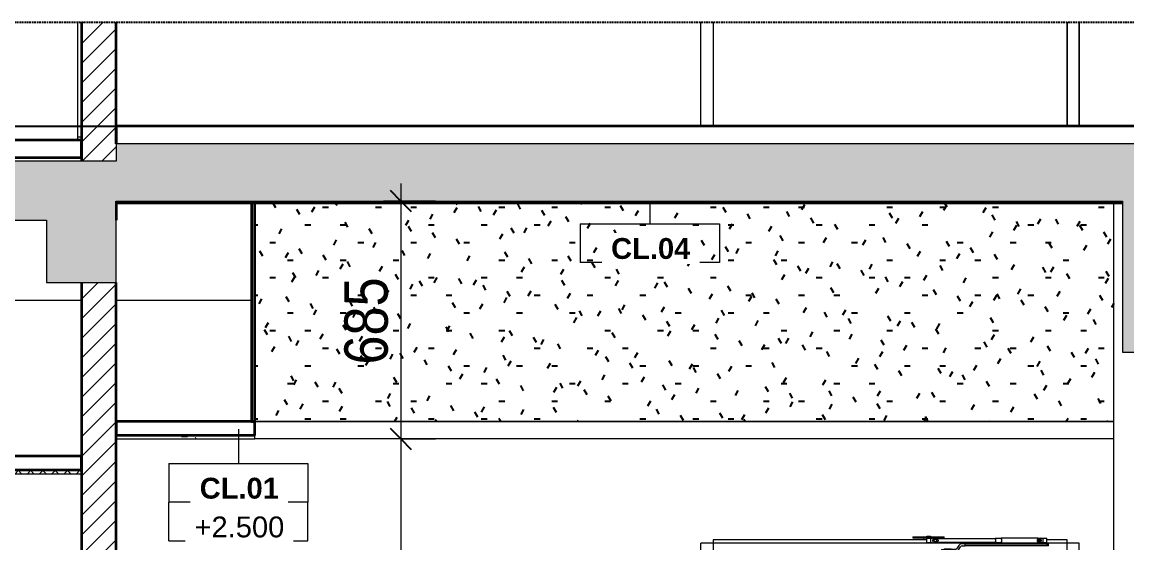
# Model space of a CAD drawing. Header units: millimetres. Extents: x 50254 to 245170, y 481 to 78637.
# Drawn here: x 111906 to 115089, y 4401 to 5900 of the extents above; entities that cross this region are included whole.
import ezdxf

# ---------------------------------------------------------------- set-up
doc = ezdxf.new("R2010")
doc.units = ezdxf.units.MM
for name, pattern in [('Centre', [31.75, 6.35, -4.7625, 15.875, -4.7625]), ('Hidden', [7.14375, 4.7625, -2.38125]), ('IMPORT-CENTER _2_', [40.64, 25.4, -5.08, 5.08, -5.08])]:
    doc.linetypes.add(name, pattern=pattern)
for name, color, linetype, lineweight in [('0-4', 90, 'Continuous', 5), ('A-ANNO-DIMS', 211, 'Continuous', 9), ('A-ANNO-DIMS-50', 211, 'Continuous', 9), ('A-CLNG', 13, 'Continuous', 18), ('A-CLNG-1', 250, 'Continuous', 35), ('A-CLNG-2', 7, 'Continuous', 18), ('A-CLNG-FNSH-1', 7, 'Continuous', 18), ('A-CLNG-IDEN', 151, 'Continuous', 9), ('A-CLNG-PATT-2', 9, 'Continuous', 18), ('A-CLNG-PATT-3', 7, 'Continuous', 18), ('A-CLNG-PATT-4', 31, 'Continuous', 25), ('A-DETL-GENF', 92, 'Continuous', 18), ('A-DETL-GENF-4', 92, 'Hidden', 25), ('A-DETL-GENF-5', 9, 'Continuous', 18), ('A-DETL-THIN', 151, 'Continuous', 18), ('A-DOOR', 31, 'Continuous', 18), ('A-DOOR-FRAM-1', 31, 'Continuous', 18), ('A-FLOR-2', 7, 'Continuous', 18), ('A-FLOR-FNSH-1', 250, 'Continuous', 35), ('A-FLOR-LEVL-2', 51, 'Centre', 9), ('A-FLOR-PATT-1', 253, 'Continuous', 18), ('A-GLAZ-CURT', 52, 'Continuous', 18), ('A-GLAZ-CURT-2', 7, 'Continuous', 18), ('A-WALL', 113, 'Continuous', 18), ('A-WALL-4', 250, 'Continuous', 35), ('A-WALL-PATT-1', 9, 'Continuous', 18), ('G-IMPT', 8, 'Continuous', 18), ('G-IMPT-4', 8, 'IMPORT-CENTER _2_', 18), ('M-EQPM', 50, 'Continuous', 18), ('M-EQPM-2', 50, 'Continuous', 25), ('S-BEAM-1', 7, 'Continuous', 18), ('S-COLS-8', 7, 'Continuous', 18)]:
    doc.layers.add(name, color=color, linetype=linetype, lineweight=lineweight)
doc.styles.add('Arial_1', font='arial.ttf', dxfattribs={"height": 60})
doc.styles.add('Arial_B_3', font='arialbd.ttf', dxfattribs={"height": 60})
doc.styles.add('UTM Avo', font='', dxfattribs={"width": 0.9, "height": 125})
doc.styles.get('UTM Avo').set_extended_font_data('UTM Avo')
doc.dimstyles.new('1_Dim_chi_tiet_2_5', dxfattribs={"dimscale": 304.8, "dimtxt": 124.912619, "dimasz": 0.19685, "dimexe": 0.164042, "dimexo": 0.0625, "dimgap": 0.016404, "dimtad": 1, "dimdec": 0, "dimrnd": 5, "dimzin": 0, "dimdsep": 46, "dimtxsty": 'UTM Avo', "dimblk1": 'OBLIQUE', "dimblk2": 'OBLIQUE', "dimsah": 1, "dimcen": 0.09, "dimdle": 0.164042, "dimazin": 0, "dimtfac": 1, "dimtdec": 4, "dimtix": 1, "dimtmove": 0, "dimatfit": 3, "dimfxl": 0.328084, "dimfxlon": 1, "dimtvp": 1, "dimtolj": 1, "dimtzin": 0, "dimarcsym": 2})
pattern_1 = [(50, (58313.93, 15375), (364.368, -31.878), [38.1, -419.1]), (355, (58313.93, 15375), (-70.486, 382.113), [30.48, -335.28]), (100.451, (58344.3, 15372.34), (293.885, 350.233), [32.38, -356.18]), (46.184, (58313.93, 15476.6), (542.158, -84.086), [57.15, -628.65]), (96.636, (58359.1, 15469.6), (474.805, 494.855), [48.57, -534.27]), (351.184, (58313.93, 15476.6), (474.81, 494.85), [45.72, -502.92]), (21, (58364.73, 15451.2), (303.2285, -204.5305), [38.1, -419.1]), (326, (58364.73, 15451.2), (123.604, 368.376), [30.48, -335.28]), (71.451, (58390, 15434.16), (426.834, 163.843), [32.38, -356.18]), (37.5, (58313.93, 15375), (6.1766, 169.1102), [3.353, -327.863, 3.353, -337.007, -336.55]), (37.5, (58313.93, 15375), (6.1766, 169.1102), [-671.576, 3.353, -333.197]), (7.5, (58313.93, 15375), (133.639, 200.3615), [3.353, -190.703, 3.353, -320.243, -128.27]), (7.5, (58313.93, 15375), (133.639, 200.3615), [-517.652, 3.353, -124.917]), (327.5, (58200.65, 15375), (271.1818, -11.4584), [3.353, -123.647, 3.353, -392.887, -525.78]), (327.5, (58200.65, 15375), (271.1818, -11.4584), [-523.24, 3.353, -522.427]), (317.5, (58149.85, 15375), (296.2585, 50.853), [3.353, -161.747, 3.353, -259.791, -373.38]), (317.5, (58149.85, 15375), (296.2585, 50.853), [-428.244, 3.353, -370.027]), (45, (58313.93, 15375), (-125.7236, 125.7236), []), (45, (58313.93, 15565.5), (-125.7236, 125.7236), [])]
pattern_2 = [(45, (58313.932, 15375), (-28.28427, 28.28427), [])]

# ---------------------------------------------------------------- blocks, each defined once
blk = doc.blocks.new('NCV_TKTC_KET CAU_rvt-5-TKCS_CĂN HỘ LOẠI 1 - MẶT CẮT 4')
at = {"layer": 'A-FLOR-PATT-1'}
h = blk.add_hatch(dxfattribs=at)
h.set_pattern_fill('FP_13', color=256, style=0, pattern_type=2)
h.set_pattern_definition(pattern_1)
h.paths.add_polyline_path([(58252.6, 5380), (60752.6, 5380), (60752.6, 5385), (57853.6, 5385), (57853.6, 5380), (58065.9, 5380)])
h.paths.add_polyline_path([(52952.6, 5380), (55852.4, 5380), (55852.4, 5385), (52952.6, 5385)])
h.paths.add_polyline_path([(55852.6, 5500), (55852.6, 5550), (52952.6, 5550), (52952.6, 5500), (55852.4, 5500)])
h = blk.add_hatch(dxfattribs=at)
h.set_pattern_fill('FP_13', color=256, style=0, pattern_type=2)
h.set_pattern_definition(pattern_1)
h.paths.add_polyline_path([(58252.6, 5380), (60752.6, 5380), (60752.6, 5385), (57853.6, 5385), (57853.6, 5380), (58065.9, 5380)])
h.paths.add_polyline_path([(52952.6, 5380), (55852.4, 5380), (55852.4, 5385), (52952.6, 5385)])
h.paths.add_polyline_path([(55852.6, 5500), (55852.6, 5550), (52952.6, 5550), (52952.6, 5500), (55852.4, 5500)])
h = blk.add_hatch(dxfattribs=at)
h.set_pattern_fill('FP_13', color=256, style=0, pattern_type=2)
h.set_pattern_definition(pattern_1)
h.paths.add_polyline_path([(57852.6, 5330), (57853.6, 5330), (57853.6, 5385), (57852.6, 5385), (57852.6, 5380)])
h = blk.add_hatch(dxfattribs=at)
h.set_pattern_fill('FP_13', color=256, style=0, pattern_type=2)
h.set_pattern_definition(pattern_1)
h.paths.add_polyline_path([(57852.6, 5330), (57853.6, 5330), (57853.6, 5385), (57852.6, 5385), (57852.6, 5380)])
at = {"layer": 'A-FLOR-FNSH-1'}
for p, q in [((57853.6, 5385), (57853.6, 5380)), ((57853.6, 5330), (57853.6, 5385)), ((57853.6, 5380), (60752.6, 5380)), ((57852.6, 5330), (57853.6, 5330))]:
    blk.add_line(p, q, dxfattribs=at)
at = {"layer": 'S-BEAM-1'}
for p, q in [((55952.6, 5100), (57752.6, 5100)), ((57852.6, 5100), (58242.6, 5100))]:
    blk.add_line(p, q, dxfattribs=at)
at = {"layer": 'S-COLS-8'}
blk.add_line((60727.6, 2200), (60727.6, 5380), dxfattribs=at)
blk = doc.blocks.new('System Panel - Glazed-647900-TKCS_CĂN HỘ LOẠI 1 - MẶT CẮT 4')
at = {"layer": 'A-GLAZ-CURT-2'}
blk.add_line((57742.564287, 5560), (57742.564287, 5900), dxfattribs=at)
blk = doc.blocks.new('NCV_TKTC_TANG 2_rvt-3-TKCS_CĂN HỘ LOẠI 1 - MẶT CẮT 4')
at = {"layer": 'A-WALL-PATT-1'}
h = blk.add_hatch(dxfattribs=at)
h.set_pattern_fill('FP_12', color=256, style=0, pattern_type=2)
h.set_pattern_definition(pattern_2)
h.paths.add_polyline_path([(57752.6, 5500), (57852.4, 5500), (57852.6, 5900), (57752.6, 5900), (57752.6, 5504)])
at = {"layer": 'A-FLOR-2'}
blk.add_line((57742.6, 5570), (57752.6, 5570), dxfattribs=at)
at = {"layer": 'A-FLOR-FNSH-1'}
for p, q in [((60852.6, 5600), (57852.6, 5600)), ((57852.6, 5600), (57852.6, 5550)), ((57752.6, 5560), (56802.6, 5560)), ((57752.6, 5510), (57752.6, 5560)), ((56802.6, 5510), (57752.6, 5510))]:
    blk.add_line(p, q, dxfattribs=at)
at = {"layer": 'A-WALL-4'}
for p, q in [((57752.6, 5900), (57752.6, 5500)), ((57852.6, 5550), (57852.6, 5900))]:
    blk.add_line(p, q, dxfattribs=at)
at = {"layer": 'A-GLAZ-CURT'}
blk.add_blockref('System Panel - Glazed-647900-TKCS_CĂN HỘ LOẠI 1 - MẶT CẮT 4', (0, 0), dxfattribs=at)
blk = doc.blocks.new('CL_01-VÁCH DỰNG THẠCH CAO CĂN HỘ LOẠI 1-9A1 - CL_01-VÁCH DỰNG THẠCH CAO CĂN HỘ LOẠI 1-1-818920-TKCS_CĂN HỘ LOẠI 1 - MẶT CẮT 4')
at = {"layer": 'A-CLNG-PATT-4'}
h = blk.add_hatch(dxfattribs=at)
h.set_pattern_fill('FP_14', color=256, style=0, pattern_type=2)
h.set_pattern_definition([(0, (58313.93, 15375), (203.2, 50.8), [16.764, -135.636, 16.764, -135.636, -812.8]), (0, (58313.93, 15375), (203.2, 50.8), [-304.8, 16.764, -288.036, 16.764, -135.636, -355.6]), (0, (58313.93, 15375), (203.2, 50.8), [-762, 16.764, -84.836, 16.764, -237.236]), (120, (58390.13, 15400.4), (-145.5941, 150.57636), [16.764, -135.636, 16.764, -135.636, -812.8]), (120, (58390.13, 15400.4), (-145.5941, 150.57636), [-304.8, 16.764, -288.036, 16.764, -135.636, -355.6]), (120, (58390.13, 15400.4), (-145.5941, 150.57636), [-762, 16.764, -84.836, 16.764, -237.236]), (240, (58415.53, 15502), (-57.6059, -201.37636), [16.764, -135.636, 16.764, -135.636, -812.8]), (240, (58415.53, 15502), (-57.6059, -201.37636), [-304.8, 16.764, -288.036, 16.764, -135.636, -355.6]), (240, (58415.53, 15502), (-57.6059, -201.37636), [-762, 16.764, -84.836, 16.764, -237.236])])
h.paths.add_polyline_path([(59918.2, 4750), (60727.6, 4750), (60727.6, 5380), (58252.6, 5380), (58252.6, 4750), (59537.6, 4750)])
at = {"layer": 'A-CLNG-1'}
for p, q in [((58252.6, 5380), (58242.6, 5380)), ((58242.6, 5380), (58242.6, 4750)), ((58252.6, 4750), (58252.6, 5380)), ((58242.6, 4750), (58252.6, 4750))]:
    blk.add_line(p, q, dxfattribs=at)
at = {"layer": 'A-CLNG-2'}
blk.add_line((60727.6, 4750), (58252.6, 4750), dxfattribs=at)
blk = doc.blocks.new('NCV_TKTC_TANG 1_rvt-3-TKCS_CĂN HỘ LOẠI 1 - MẶT CẮT 4')
at = {"layer": 'A-CLNG-PATT-2'}
h = blk.add_hatch(dxfattribs=at)
h.set_pattern_fill('FP_15', color=256, style=0, pattern_type=2)
h.set_pattern_definition([(45, (58313.932, 15375), (-17.67767, 17.67767), []), (135, (58313.932, 15375), (-17.67767, -17.67767), [])])
h.paths.add_polyline_path([(55952.6, 4600), (57752.6, 4600), (57752.6, 4610), (55952.6, 4610)])
at = {"layer": 'A-CLNG-PATT-3'}
h = blk.add_hatch(dxfattribs=at)
h.set_pattern_fill('FP_16', color=256, style=0, pattern_type=2)
h.set_pattern_definition([(0, (58313.93, 15375), (406.4, 101.6), [16.764, -288.036, 16.764, -288.036, -1625.6]), (0, (58313.93, 15375), (406.4, 101.6), [-609.6, 16.764, -592.836, 16.764, -288.036, -711.2]), (0, (58313.93, 15375), (406.4, 101.6), [-1524, 16.764, -186.436, 16.764, -491.236]), (120, (58466.33, 15425.8), (-291.1882, 301.1527), [16.764, -288.036, 16.764, -288.036, -1625.6]), (120, (58466.33, 15425.8), (-291.1882, 301.1527), [-609.6, 16.764, -592.836, 16.764, -288.036, -711.2]), (120, (58466.33, 15425.8), (-291.1882, 301.1527), [-1524, 16.764, -186.436, 16.764, -491.236]), (240, (58517.13, 15629), (-115.2118, -402.7527), [16.764, -288.036, 16.764, -288.036, -1625.6]), (240, (58517.13, 15629), (-115.2118, -402.7527), [-609.6, 16.764, -592.836, 16.764, -288.036, -711.2]), (240, (58517.13, 15629), (-115.2118, -402.7527), [-1524, 16.764, -186.436, 16.764, -491.236])])
h.paths.add_polyline_path([(57852.6, 4700), (58252.6, 4700), (58252.6, 4710), (57852.6, 4710)])
at = {"layer": 'A-WALL-PATT-1'}
h = blk.add_hatch(dxfattribs=at)
h.set_pattern_fill('FP_12', color=256, style=0, pattern_type=2)
h.set_pattern_definition(pattern_2)
h.paths.add_polyline_path([(57752.6, 2100), (57852.4, 2100), (57852.4, 5150), (57752.6, 5150), (57752.6, 2104.1)])
at = {"layer": 'A-CLNG-1'}
for p, q in [((58252.6, 5385), (58252.6, 5380)), ((58252.6, 5380), (60752.6, 5380)), ((58252.6, 4750), (57852.6, 4750)), ((57852.6, 4750), (57852.6, 4710)), ((58252.6, 4710), (58252.6, 4750)), ((58252.6, 4710), (57852.6, 4710)), ((57752.6, 4650), (57501.1, 4650)), ((57752.6, 4610), (57752.6, 4650)), ((57752.6, 4610), (55952.6, 4610))]:
    blk.add_line(p, q, dxfattribs=at)
at = {"layer": 'A-CLNG-2'}
for p, q in [((58252.6, 4750), (60727.6, 4750)), ((60727.6, 4700), (58252.6, 4700))]:
    blk.add_line(p, q, dxfattribs=at)
at = {"layer": 'A-CLNG-FNSH-1'}
for p, q in [((57852.6, 4710), (57852.6, 4700)), ((57852.6, 4700), (58252.6, 4700)), ((58252.6, 4700), (58252.6, 4710)), ((55952.6, 4600), (57752.6, 4600)), ((57752.6, 4600), (57752.6, 4610))]:
    blk.add_line(p, q, dxfattribs=at)
at = {"layer": 'A-WALL-4'}
for p, q in [((57752.6, 5150), (57752.6, 2100)), ((57852.6, 2150), (57852.6, 5150))]:
    blk.add_line(p, q, dxfattribs=at)
at = {"layer": 'A-CLNG'}
blk.add_blockref('CL_01-VÁCH DỰNG THẠCH CAO CĂN HỘ LOẠI 1-9A1 - CL_01-VÁCH DỰNG THẠCH CAO CĂN HỘ LOẠI 1-1-818920-TKCS_CĂN HỘ LOẠI 1 - MẶT CẮT 4', (0, 0), dxfattribs=at)
blk = doc.blocks.new('FD_05 - FD_05-1000x2200mm-835433-TKCS_CĂN HỘ LOẠI 1 - MẶT CẮT 4')
at = {"layer": 'A-DOOR'}
for p, q in [((60187.3, 4410), (59572.6, 4410)), ((59572.6, 4410), (59572.6, 2200)), ((60148.7, 4418.5), (60148.7, 4415.5)), ((60148.7, 4418.5), (60149.2, 4418.5)), ((60148.7, 4418.5), (60148.7, 4415.5)), ((60148.7, 4415.5), (60149.2, 4415.5)), ((60149.2, 4418.5), (60168.4, 4418.5)), ((60149.2, 4415.5), (60168.4, 4415.5)), ((60168.4, 4418.5), (60168.7, 4418.5)), ((60168.4, 4415.5), (60168.7, 4415.5)), ((60168.8, 4418.5), (60174, 4418.5)), ((60168.8, 4415.5), (60174, 4415.5)), ((60174, 4418.5), (60175.1, 4418.5)), ((60174, 4415.5), (60175.1, 4415.5)), ((60175.1, 4418.5), (60191.6, 4418.5)), ((60175.1, 4415.5), (60191.6, 4415.5)), ((60178.7, 4415.5), (60178.7, 4414.5)), ((60180.7, 4414.5), (60178.7, 4414.5)), ((60178.7, 4414.5), (60180.7, 4414.5)), ((60187.3, 4414.5), (60180.7, 4414.5)), ((60187.2, 4414.5), (60187.2, 4400.5)), ((60187.3, 4414.5), (60187.5, 4414.5)), ((60187.5, 4400.5), (60187.2, 4400.5)), ((60187.5, 4414.5), (60199, 4414.5)), ((60199, 4400.5), (60187.5, 4400.5)), ((60187.7, 4420.3), (60187.7, 4418.5)), ((60188.6, 4420.3), (60193.7, 4420.3)), ((60188.7, 4415.5), (60188.7, 4414.5)), ((60191.6, 4418.5), (60195.9, 4418.5)), ((60191.6, 4415.5), (60195.9, 4415.5)), ((60193.7, 4420.3), (60198.9, 4420.3)), ((60195.9, 4418.5), (60212.4, 4418.5)), ((60195.9, 4415.5), (60212.4, 4415.5)), ((60198.7, 4414.5), (60198.7, 4415.5)), ((60199, 4414.5), (60204.7, 4414.5)), ((60199, 4414.5), (60199, 4400.5)), ((60204.7, 4400.5), (60199, 4400.5)), ((60199.7, 4418.5), (60199.7, 4420.3)), ((60200.2, 4400.5), (60200.2, 4414.5)), ((60206.7, 4414.5), (60204.7, 4414.5)), ((60208.7, 4414.5), (60206.7, 4414.5)), ((60206.7, 4414.5), (60208.7, 4414.5)), ((60208.7, 4414.5), (60208.7, 4415.5)), ((60385.7, 4412.5), (60209.4, 4412.5)), ((60209.4, 4402.5), (60385.7, 4402.5)), ((60210.2, 4411.5), (60210.9, 4411.5)), ((60210.9, 4403.5), (60210.2, 4403.5)), ((60210.9, 4411.5), (60217.8, 4411.5)), ((60217.8, 4403.5), (60210.9, 4403.5)), ((60212.4, 4418.5), (60213.5, 4418.5)), ((60212.4, 4415.5), (60213.5, 4415.5)), ((60213.5, 4418.5), (60218.7, 4418.5)), ((60213.5, 4415.5), (60218.7, 4415.5)), ((60217.8, 4403.5), (60217.8, 4411.5)), ((60218.8, 4418.5), (60219.1, 4418.5)), ((60218.8, 4415.5), (60219.1, 4415.5)), ((60219.1, 4418.5), (60238.3, 4418.5)), ((60219.1, 4415.5), (60238.3, 4415.5)), ((60238.3, 4418.5), (60238.7, 4418.5)), ((60238.3, 4415.5), (60238.7, 4415.5)), ((60238.7, 4415.5), (60238.7, 4418.5)), ((60238.7, 4415.5), (60238.7, 4418.5)), ((60290.3, 4398), (60290.3, 4398)), ((60298.7, 4398), (60290.3, 4398)), ((60298.7, 4392), (60298.7, 4398)), ((60298.7, 4398), (60534.2, 4398)), ((60403.1, 4413.5), (60385.7, 4413.5)), ((60385.7, 4401.5), (60403.1, 4401.5)), ((60507.8, 4414.5), (60403.1, 4414.5)), ((60403.1, 4400.5), (60507.8, 4400.5)), ((60508.6, 4414), (60515.5, 4414)), ((60508.6, 4414), (60508.6, 4401)), ((60508.6, 4401.4), (60508.6, 4413.6)), ((60508.6, 4413.6), (60508.6, 4401.4)), ((60515.5, 4401), (60508.6, 4401)), ((60515.5, 4414), (60522.6, 4414)), ((60522.6, 4401), (60515.5, 4401)), ((60521.2, 4401), (60521.2, 4398)), ((60522.6, 4414), (60534.7, 4414)), ((60522.6, 4414), (60522.6, 4401)), ((60534.7, 4401), (60522.6, 4401)), ((60532.2, 4398), (60532.2, 4401)), ((60534.2, 4398), (60538.7, 4398)), ((60534.2, 4398), (60534.2, 4392)), ((60534.7, 4401), (60534.7, 4414)), ((60592.6, 4410), (60534.7, 4410)), ((60538.7, 4392), (60538.7, 4398)), ((60592.6, 2200), (60592.6, 4410)), ((60124.4, 4323), (60124.4, 4362)), ((60127.4, 4365), (60139.6, 4365)), ((60139.6, 4365), (60142.3, 4365)), ((60354.4, 4365), (60142.4, 4365)), ((60142.4, 4365), (60142.4, 4364.7)), ((60142.4, 4364.7), (60142.4, 4356.1)), ((60228.8, 4372), (60228.8, 4365)), ((60228.8, 4372), (60229.5, 4372)), ((60229.5, 4372), (60267.9, 4372)), ((60230.9, 4382), (60230.9, 4376)), ((60230.9, 4382), (60239.4, 4382)), ((60239.4, 4376), (60230.9, 4376)), ((60238.3, 4384), (60245.7, 4384)), ((60238.3, 4384), (60238.3, 4382)), ((60238.3, 4376), (60238.3, 4374)), ((60242, 4374), (60238.3, 4374)), ((60269.8, 4382), (60239.4, 4382)), ((60239.4, 4382), (60239.4, 4376)), ((60239.4, 4376), (60269.8, 4376)), ((60239.4, 4374), (60239.4, 4372)), ((60245.7, 4374), (60242, 4374)), ((60245.7, 4384), (60255.7, 4384)), ((60245.7, 4384), (60245.7, 4382)), ((60245.7, 4376), (60245.7, 4374)), ((60250.7, 4374), (60245.7, 4374)), ((60255.7, 4374), (60250.7, 4374)), ((60255.7, 4384), (60258.4, 4384)), ((60255.7, 4384), (60255.7, 4382)), ((60255.7, 4376), (60255.7, 4374)), ((60257.1, 4374), (60255.7, 4374)), ((60258.4, 4374), (60257.1, 4374)), ((60257.4, 4372), (60257.4, 4374)), ((60258.4, 4382), (60258.4, 4384)), ((60258.4, 4374), (60258.4, 4376)), ((60267.9, 4365), (60267.9, 4372)), ((60280.5, 4392.9), (60274.7, 4384.6)), ((60279.6, 4381.1), (60285.4, 4389.4)), ((60290.3, 4392), (60298.7, 4392)), ((60534.2, 4392), (60298.7, 4392)), ((60354.4, 4364.7), (60354.4, 4365)), ((60354.4, 4356.1), (60354.4, 4364.7)), ((60354.5, 4365), (60357.1, 4365)), ((60357.1, 4365), (60369.4, 4365)), ((60372.4, 4362), (60372.4, 4323)), ((60538.7, 4392), (60534.2, 4392)), ((60142.4, 4356.1), (60142.4, 4354.3)), ((60142.4, 4354.3), (60142.4, 4330.7)), ((60142.4, 4330.7), (60142.4, 4328.9)), ((60354.4, 4354.3), (60354.4, 4356.1)), ((60354.4, 4330.7), (60354.4, 4354.3)), ((60354.4, 4328.9), (60354.4, 4330.7)), ((60139.6, 4320), (60127.4, 4320)), ((60142.3, 4320), (60139.6, 4320)), ((60142.4, 4328.9), (60142.4, 4320.3)), ((60142.4, 4320.3), (60142.4, 4320)), ((60142.4, 4320), (60354.4, 4320)), ((60228.9, 4320), (60228.9, 4312.4)), ((60229.1, 4311.7), (60242.1, 4296.3)), ((60254.6, 4296.3), (60267.6, 4311.7)), ((60267.9, 4312.4), (60267.9, 4320)), ((60354.4, 4320.3), (60354.4, 4328.9)), ((60354.4, 4320), (60354.4, 4320.3)), ((60357.1, 4320), (60354.5, 4320)), ((60369.4, 4320), (60357.1, 4320)), ((60248.4, 4296), (60248.4, 4296)), ((60248.4, 4296), (60248.4, 4296)), ((59645.1, 3172.5), (59645.1, 2902.5)), ((59692.6, 3180), (59652.6, 3180)), ((59700.1, 3116.5), (59700.1, 3172.5)), ((59872.9, 3110), (59672.6, 3117.5)), ((59672.6, 3082.5), (59872.9, 3090)), ((59700.1, 2902.5), (59700.1, 3083.5)), ((59669.1, 2995.1), (59669.1, 2981.2)), ((59671.9, 2997), (59671.9, 3003)), ((59673.3, 3003), (59673.3, 2997)), ((59676.1, 2981.2), (59676.1, 2995.1)), ((59652.6, 2895), (59692.5, 2895))]:
    blk.add_line(p, q, dxfattribs=at)
at = {"layer": 'A-DOOR', "flags": 128}
for points in [[(60217.8, 4411.5), (60218.8, 4411), (60219.6, 4410.4), (60220.2, 4409.7), (60220.7, 4409), (60221, 4408.3), (60221.1, 4407.5)], [(60221.1, 4407.5), (60221, 4406.7), (60220.7, 4406), (60220.2, 4405.3), (60219.6, 4404.6), (60218.8, 4404), (60217.8, 4403.5)], [(60127.4, 4365), (60126.7, 4364.9), (60126.1, 4364.7), (60125.5, 4364.3), (60125, 4363.9), (60124.7, 4363.3), (60124.4, 4362.7), (60124.4, 4362)], [(60372.4, 4362), (60372.3, 4362.7), (60372.1, 4363.3), (60371.7, 4363.9), (60371.2, 4364.3), (60370.7, 4364.7), (60370, 4364.9), (60369.4, 4365)], [(60124.4, 4323), (60124.4, 4322.3), (60124.7, 4321.7), (60125, 4321.1), (60125.5, 4320.7), (60126.1, 4320.3), (60126.7, 4320.1), (60127.4, 4320)], [(60369.4, 4320), (60370, 4320.1), (60370.7, 4320.3), (60371.2, 4320.7), (60371.7, 4321.1), (60372.1, 4321.7), (60372.3, 4322.3), (60372.4, 4323)], [(60248.4, 4296), (60243.7, 4296), (60242.8, 4296)], [(60242.8, 4296), (60245.4, 4296), (60248.4, 4296)], [(60248.4, 4296), (60253.1, 4296), (60253.9, 4296)], [(60253.9, 4296), (60251.4, 4296), (60248.4, 4296)], [(59652.6, 3180), (59646.3, 3176.6), (59645.1, 3172.5)], [(59700.1, 3172.5), (59696.6, 3178.8), (59692.6, 3180)], [(59645.1, 2902.5), (59648.5, 2896.2), (59652.6, 2895)], [(59692.5, 2895), (59698.9, 2898.5), (59700.1, 2902.5)]]:
    blk.add_lwpolyline(points, dxfattribs=at)
at = {"layer": 'A-DOOR'}
for centre, radius, start, end in [((60133.4, 4352), 3.5, 0, 180), ((60133.4, 4352), 3.5, 180, 0), ((60133.4, 4333), 3.5, 0, 180), ((60133.4, 4333), 3.5, 180, 0), ((60363.4, 4352), 3.5, 0, 180), ((60363.4, 4352), 3.5, 180, 0), ((60363.4, 4333), 3.5, 0, 180), ((60363.4, 4333), 3.5, 180, 0), ((59652.6, 3172.5), 7.5, 90, 180), ((59692.6, 3172.5), 7.5, 0, 90), ((59672.6, 3100), 17.5, 90, 180), ((59672.6, 3100), 17.5, 180, 270), ((59872.6, 3100), 10, 0, 87.8544), ((59872.6, 3100), 10, 272.1456, 0), ((59672.6, 3000), 6, 305.6853, 234.3147), ((59672.6, 3003), 0.7, 0, 180), ((59672.6, 2997), 0.7, 180, 0), ((59672.6, 2997), 0.7, 195, 255), ((59672.6, 3003), 0.7, 120, 150), ((59672.6, 2997), 0.7, 285, 345), ((59672.6, 3003), 0.7, 30, 60), ((59672.6, 2981.2), 3.5, 180, 0), ((59652.6, 2902.5), 7.5, 180, 270), ((59692.5, 2902.5), 7.52, 270, 0)]:
    blk.add_arc(centre, radius, start, end, dxfattribs=at)
for centre, major_axis, ratio, start_param, end_param in [((60206.9, 4407.5), (0, 2.5), 0.965835, 4.712389, 7.853982), ((60206.9, 4407.5), (0, 2.5), 0.965835, 1.570796, 4.712389), ((60204.7, 4407.5), (0, 7), 0.965835, 4.712389, 6.283185), ((60204.7, 4407.5), (0, 7), 0.965835, 3.141593, 4.712389), ((60204.3, 4407.5), (0, 2.5), 0.965835, 4.712389, 5.759587), ((60204.3, 4407.5), (0, 2.5), 0.965835, 3.665191, 4.712389), ((60204.8, 4407.5), (0, 2.5), 0.965835, 4.712389, 5.759587), ((60204.8, 4407.5), (0, 2.5), 0.965835, 4.712389, 5.759587), ((60204.8, 4407.5), (0, 2.5), 0.965835, 3.665191, 4.712389), ((60204.8, 4407.5), (0, 2.5), 0.965835, 3.665191, 4.712389), ((60206.4, 4407.5), (0, 2.5), 0.965835, 5.759587, 6.021386), ((60206.4, 4407.5), (0, 2.5), 0.965835, 5.759587, 6.021386), ((60206.4, 4407.5), (0, 2.5), 0.965835, 3.403392, 3.665191), ((60206.4, 4407.5), (0, 2.5), 0.965835, 3.403392, 3.665191), ((60206.4, 4407.5), (0, 2.5), 0.965835, 4.712389, 5.71685), ((60206.4, 4407.5), (0, 2.5), 0.965835, 4.712389, 5.71685), ((60206.4, 4407.5), (0, 2.5), 0.965835, 3.707928, 4.712389), ((60206.4, 4407.5), (0, 2.5), 0.965835, 3.707928, 4.712389), ((60290.3, 4386), (0, 12), 1, 0, 0.959931), ((60385.7, 4407.5), (0, 6), 0.259156, 4.712389, 6.806784), ((60385.7, 4407.5), (0, 6), 0.259156, 2.617994, 4.712389), ((60385.7, 4407.5), (0, 5), 0.259156, 4.712389, 6.283185), ((60385.7, 4407.5), (0, 5), 0.259156, 3.141593, 4.712389), ((60403.1, 4407.5), (0, 7), 0.259156, 4.712389, 6.806784), ((60403.1, 4407.5), (0, 7), 0.259156, 2.617994, 4.712389), ((60403.1, 4407.5), (0, 6), 0.259156, 4.712389, 6.283185), ((60403.1, 4407.5), (0, 6), 0.259156, 3.141593, 4.712389), ((60507.8, 4407.5), (0, 7), 0.259156, 5.776005, 6.283185), ((60507.8, 4407.5), (0, 7), 0.259156, 3.141593, 3.648773), ((60516.8, 4407.5), (0, 6.79), 0.965835, 0.291061, 1.570796), ((60516.8, 4407.5), (0, 6.79), 0.965835, 1.570796, 2.850532), ((60517.3, 4407.5), (0, 6.79), 0.965835, 0.291061, 1.570796), ((60517.3, 4407.5), (0, 6.79), 0.965835, 1.570796, 2.850532), ((60516.7, 4407.5), (0, 2.5), 0.965835, 4.712389, 7.853982), ((60516.7, 4407.5), (0, 2.5), 0.965835, 1.570796, 4.712389), ((60513.8, 4407.5), (0, 2.5), 0.965835, 4.712389, 5.497787), ((60513.8, 4407.5), (0, 2.5), 0.965835, 3.926991, 4.712389), ((60514.3, 4407.5), (0, 2.5), 0.965835, 4.712389, 5.759587), ((60514.4, 4407.5), (0, 2.5), 0.965835, 4.712389, 5.759587), ((60514.3, 4407.5), (0, 2.5), 0.965835, 3.665191, 4.712389), ((60514.4, 4407.5), (0, 2.5), 0.965835, 3.665191, 4.712389), ((60516.2, 4407.5), (0, 2.5), 0.965835, 4.712389, 6.021386), ((60516.1, 4407.5), (0, 2.5), 0.965835, 4.712389, 6.021386), ((60516.2, 4407.5), (0, 2.5), 0.965835, 3.403392, 4.712389), ((60516.1, 4407.5), (0, 2.5), 0.965835, 3.403392, 4.712389), ((60269.8, 4388), (0, 6), 1, 3.141593, 4.101524), ((60269.8, 4388), (0, 12), 1, 3.141593, 4.101524), ((60290.3, 4386), (0, 6), 1, 0, 0.959931)]:
    blk.add_ellipse(centre, major_axis=major_axis, ratio=ratio, start_param=start_param, end_param=end_param, dxfattribs=at)
for points, knots in [([(60507.5, 4407.5), (60507.5, 4407.8), (60507.6, 4408.2), (60507.6, 4408.7), (60507.6, 4409), (60507.7, 4409.4), (60507.8, 4409.8), (60507.8, 4410), (60507.9, 4410.3), (60507.9, 4410.4), (60508, 4410.6), (60508, 4410.8), (60508.1, 4411.1), (60508.2, 4411.3), (60508.2, 4411.5), (60508.3, 4411.7), (60508.3, 4411.8), (60508.4, 4412), (60508.4, 4412.3), (60508.5, 4412.5), (60508.6, 4412.8), (60508.6, 4413.2), (60508.6, 4413.5), (60508.6, 4413.6)], [0, 0, 0, 0, 0.1, 0.15, 0.2, 0.25, 0.3, 0.35, 0.375, 0.4, 0.425, 0.45, 0.5, 0.55, 0.575, 0.6, 0.625, 0.65, 0.7, 0.75, 0.8, 0.9, 1, 1, 1, 1]), ([(60508.6, 4401.4), (60508.6, 4401.5), (60508.6, 4401.8), (60508.6, 4402.2), (60508.5, 4402.5), (60508.4, 4402.7), (60508.4, 4403), (60508.3, 4403.2), (60508.3, 4403.3), (60508.2, 4403.5), (60508.2, 4403.7), (60508.1, 4403.9), (60508, 4404.2), (60508, 4404.4), (60507.9, 4404.6), (60507.9, 4404.7), (60507.8, 4405), (60507.8, 4405.2), (60507.7, 4405.6), (60507.6, 4406), (60507.6, 4406.3), (60507.6, 4406.8), (60507.5, 4407.2), (60507.5, 4407.5)], [0, 0, 0, 0, 0.1, 0.2, 0.25, 0.3, 0.35, 0.375, 0.4, 0.425, 0.45, 0.5, 0.55, 0.575, 0.6, 0.625, 0.65, 0.7, 0.75, 0.8, 0.85, 0.9, 1, 1, 1, 1]), ([(60127, 4352), (60127, 4353.2), (60127.5, 4355), (60129, 4356.9), (60130.5, 4357.9), (60132.2, 4358.5), (60134, 4358.7), (60135.7, 4358.4), (60137.4, 4357.6), (60138.7, 4356.4), (60139.4, 4355.4), (60139.6, 4354.9)], [0, 0, 0, 0, 0.2, 0.3, 0.4, 0.5, 0.6, 0.7, 0.8, 0.9, 1, 1, 1, 1]), ([(60139.6, 4349.1), (60139.1, 4348), (60137.9, 4346.7), (60135.7, 4345.6), (60134, 4345.3), (60132.2, 4345.5), (60130.5, 4346.1), (60129, 4347.1), (60127.9, 4348.5), (60127.2, 4350.2), (60127, 4351.4), (60127, 4352)], [0, 0, 0, 0, 0.2, 0.3, 0.4, 0.5, 0.6, 0.7, 0.8, 0.9, 1, 1, 1, 1]), ([(60127, 4333), (60127, 4334.2), (60127.5, 4336), (60129, 4337.9), (60130.5, 4338.9), (60132.2, 4339.5), (60134, 4339.7), (60135.7, 4339.4), (60137.4, 4338.6), (60138.7, 4337.4), (60139.4, 4336.4), (60139.6, 4335.9)], [0, 0, 0, 0, 0.2, 0.3, 0.4, 0.5, 0.6, 0.7, 0.8, 0.9, 1, 1, 1, 1]), ([(60139.6, 4330.1), (60139.1, 4329), (60137.9, 4327.7), (60135.7, 4326.6), (60134, 4326.3), (60132.2, 4326.5), (60130.5, 4327.1), (60129, 4328.1), (60127.9, 4329.5), (60127.2, 4331.2), (60127, 4332.4), (60127, 4333)], [0, 0, 0, 0, 0.2, 0.3, 0.4, 0.5, 0.6, 0.7, 0.8, 0.9, 1, 1, 1, 1]), ([(60357.1, 4354.9), (60357.6, 4356), (60358.8, 4357.3), (60361, 4358.4), (60362.8, 4358.7), (60364.6, 4358.5), (60366.3, 4357.9), (60367.7, 4356.9), (60368.9, 4355.5), (60369.6, 4353.8), (60369.7, 4352.6), (60369.7, 4352)], [0, 0, 0, 0, 0.2, 0.3, 0.4, 0.5, 0.6, 0.7, 0.8, 0.9, 1, 1, 1, 1]), ([(60369.7, 4352), (60369.7, 4350.8), (60369.2, 4349), (60367.7, 4347.1), (60366.3, 4346.1), (60364.6, 4345.5), (60362.8, 4345.3), (60361, 4345.6), (60359.4, 4346.4), (60358, 4347.6), (60357.4, 4348.6), (60357.1, 4349.1)], [0, 0, 0, 0, 0.2, 0.3, 0.4, 0.5, 0.6, 0.7, 0.8, 0.9, 1, 1, 1, 1]), ([(60357.1, 4335.9), (60357.6, 4337), (60358.8, 4338.3), (60361, 4339.4), (60362.8, 4339.7), (60364.6, 4339.5), (60366.3, 4338.9), (60367.7, 4337.9), (60368.9, 4336.5), (60369.6, 4334.8), (60369.7, 4333.6), (60369.7, 4333)], [0, 0, 0, 0, 0.2, 0.3, 0.4, 0.5, 0.6, 0.7, 0.8, 0.9, 1, 1, 1, 1]), ([(60369.7, 4333), (60369.7, 4331.8), (60369.2, 4330), (60367.7, 4328.1), (60366.3, 4327.1), (60364.6, 4326.5), (60362.8, 4326.3), (60361, 4326.6), (60359.4, 4327.4), (60358, 4328.6), (60357.4, 4329.6), (60357.1, 4330.1)], [0, 0, 0, 0, 0.2, 0.3, 0.4, 0.5, 0.6, 0.7, 0.8, 0.9, 1, 1, 1, 1])]:
    blk.add_open_spline(points, degree=3, knots=knots, dxfattribs=at)
for points in [[(60139.6, 4354.9), (60139.9, 4354.4), (60140.2, 4353.5), (60140.3, 4352.5), (60140.3, 4352)], [(60140.3, 4352), (60140.3, 4351.5), (60140.2, 4350.5), (60139.9, 4349.6), (60139.6, 4349.1)], [(60139.6, 4335.9), (60139.9, 4335.4), (60140.2, 4334.5), (60140.3, 4333.5), (60140.3, 4333)], [(60140.3, 4333), (60140.3, 4332.5), (60140.2, 4331.5), (60139.9, 4330.6), (60139.6, 4330.1)], [(60356.4, 4352), (60356.4, 4352.5), (60356.5, 4353.5), (60356.9, 4354.4), (60357.1, 4354.9)], [(60357.1, 4349.1), (60356.9, 4349.6), (60356.5, 4350.5), (60356.4, 4351.5), (60356.4, 4352)], [(60356.4, 4333), (60356.4, 4333.5), (60356.5, 4334.5), (60356.9, 4335.4), (60357.1, 4335.9)], [(60357.1, 4330.1), (60356.9, 4330.6), (60356.5, 4331.5), (60356.4, 4332.5), (60356.4, 4333)]]:
    blk.add_open_spline(points, degree=3, dxfattribs=at)
at = {"layer": 'A-DOOR-FRAM-1'}
for p, q in [((60521.7, 4400), (59537.6, 4400)), ((59537.6, 2200), (59537.6, 4400)), ((60627.6, 4400), (60532.2, 4400)), ((60627.6, 2200), (60627.6, 4400)), ((59572.6, 4365), (59572.6, 2200)), ((59572.6, 4365), (60127.4, 4365)), ((60369.4, 4365), (60592.6, 4365)), ((60592.6, 4365), (60592.6, 2200))]:
    blk.add_line(p, q, dxfattribs=at)
blk = doc.blocks.new('FD_05 - FD_05-1000x2200mm-V111-TKCS_CĂN HỘ LOẠI 1 - MẶT CẮT 4')
at = {"layer": 'A-DOOR'}
for p, q in [((59572.564287, 5900), (59572.564287, 5600)), ((60592.564287, 5600), (60592.564287, 5900))]:
    blk.add_line(p, q, dxfattribs=at)
at = {"layer": 'A-DOOR-FRAM-1'}
for p, q in [((59537.564287, 5600), (59537.564287, 5900)), ((59572.564287, 5900), (59572.564287, 5600)), ((60592.564287, 5900), (60592.564287, 5600)), ((60627.564287, 5600), (60627.564287, 5900))]:
    blk.add_line(p, q, dxfattribs=at)
blk = doc.blocks.new('TKTC_XREF_251221_MB TANG 2-7 - TKTC_XREF_260130_MB TANG 2-5_dwg_$cc-4746808-TKCS_CĂN HỘ LOẠI 1 - MẶT CẮT 4')
at = {"layer": 'G-IMPT-4'}
for p, q in [((58009.2, 5600), (57856.2, 5600)), ((57932.7, 5600), (57932.7, 5600))]:
    blk.add_line(p, q, dxfattribs=at)
at = {"layer": 'M-EQPM'}
for p, q in [((57989.5, 5600), (57875.8, 5600)), ((57875.8, 5600), (57932.7, 5600)), ((57932.7, 5600), (57878.6, 5600)), ((57878.6, 5600), (57986.7, 5600)), ((57986.7, 5600), (57932.7, 5600)), ((57932.7, 5600), (57989.5, 5600))]:
    blk.add_line(p, q, dxfattribs=at)
blk = doc.blocks.new('TKTC_XREF_251221_MB TANG 2-7 - TKTC_XREF_260130_MB TANG 2-5_dwg_CUM U_DN100-V114-TKCS_CĂN HỘ LOẠI 1 - MẶT CẮT 4')
at = {"layer": 'G-IMPT'}
for p, q in [((57874.6, 5600), (57859.3, 5600)), ((57859.3, 5600), (57861.2, 5600)), ((57864.1, 5600), (57861.2, 5600)), ((57861.2, 5600), (57872.7, 5600)), ((57871.2, 5600), (57862.6, 5600)), ((57862.9, 5600), (58000.6, 5600)), ((57869.8, 5600), (57864.1, 5600)), ((57865.3, 5600), (57864.4, 5600)), ((57869.5, 5600), (57864.4, 5600)), ((57868.5, 5600), (57865.3, 5600)), ((57868.5, 5600), (57865.3, 5600)), ((57868.5, 5600), (57865.3, 5600)), ((57869.5, 5600), (57868.5, 5600)), ((57872.7, 5600), (57869.8, 5600)), ((57870.9, 5600), (57992.6, 5600)), ((57870.9, 5600), (57874.9, 5600)), ((57872.7, 5600), (57874.6, 5600)), ((57874.9, 5600), (57988.6, 5600)), ((57992.6, 5600), (57988.6, 5600)), ((58004.3, 5600), (57988.9, 5600)), ((57988.9, 5600), (57990.9, 5600)), ((57993.7, 5600), (57990.9, 5600)), ((57990.9, 5600), (58002.4, 5600)), ((58000.9, 5600), (57992.3, 5600)), ((57999.5, 5600), (57993.7, 5600)), ((57995, 5600), (57994.1, 5600)), ((57999.2, 5600), (57994.1, 5600)), ((57998.2, 5600), (57995, 5600)), ((57998.2, 5600), (57995, 5600)), ((57998.2, 5600), (57995, 5600)), ((57999.2, 5600), (57998.2, 5600)), ((58002.4, 5600), (57999.5, 5600)), ((58002.4, 5600), (58004.3, 5600))]:
    blk.add_line(p, q, dxfattribs=at)
blk = doc.blocks.new('TKTC_XREF_251221_MB TANG 2-7 - TKTC_XREF_260130_MB TANG 2-5_dwg_THU NUOC - THU NUOC-444531-TKCS_MB TẦNG 1-4746804-TKCS_CĂN HỘ LOẠI 1 - MẶT CẮT 4')
at = {"layer": 'G-IMPT'}
for p, q in [((53954.2, 5600), (53804.2, 5600)), ((53804.2, 5600), (53954.2, 5600)), ((53929.2, 5600), (53829.2, 5600)), ((53829.2, 5600), (53929.2, 5600)), ((53924.2, 5600), (53834.2, 5600)), ((53834.2, 5600), (53924.2, 5600)), ((53834.2, 5600), (53924.2, 5600)), ((53924.2, 5600), (53834.2, 5600)), ((53847.1, 5600), (53847.1, 5600)), ((53847.1, 5600), (53847.1, 5600)), ((53847.1, 5600), (53847.1, 5600)), ((53847.1, 5600), (53871.2, 5600)), ((53871.2, 5600), (53847.1, 5600)), ((53911.3, 5600), (53847.1, 5600)), ((53847.1, 5600), (53911.3, 5600)), ((53911.3, 5600), (53847.1, 5600)), ((53847.1, 5600), (53911.3, 5600)), ((53859.4, 5600), (53859.4, 5600)), ((53859.4, 5600), (53859.4, 5600)), ((53898.9, 5600), (53859.4, 5600)), ((53859.4, 5600), (53898.9, 5600)), ((53898.9, 5600), (53859.4, 5600)), ((53859.4, 5600), (53898.9, 5600)), ((53869.4, 5600), (53869.4, 5600)), ((53869.4, 5600), (53869.4, 5600)), ((53889, 5600), (53869.4, 5600)), ((53869.4, 5600), (53889, 5600)), ((53889, 5600), (53869.4, 5600)), ((53869.4, 5600), (53889, 5600)), ((53911.3, 5600), (53887.2, 5600)), ((53887.2, 5600), (53911.3, 5600)), ((53889, 5600), (53889, 5600)), ((53889, 5600), (53889, 5600)), ((53898.9, 5600), (53898.9, 5600)), ((53898.9, 5600), (53898.9, 5600)), ((53911.3, 5600), (53911.3, 5600)), ((53911.3, 5600), (53911.3, 5600)), ((53911.3, 5600), (53911.3, 5600))]:
    blk.add_line(p, q, dxfattribs=at)
blk = doc.blocks.new('TKTC_XREF_251221_MB TANG 2-7 - TKTC_XREF_251221_MB TANG 2-7-2039446-TKCS_CĂN HỘ LOẠI 1 - MẶT CẮT 4')
at = {"layer": 'M-EQPM'}
for p, q in [((58004.1, 5600), (57853.7, 5600)), ((57853.7, 5600), (57854, 5600)), ((57853.8, 5600), (58004.2, 5600)), ((58004.2, 5600), (57853.8, 5600)), ((57854, 5600), (58004.4, 5600)), ((58004.4, 5600), (58004.1, 5600))]:
    blk.add_line(p, q, dxfattribs=at)
at = {"layer": 'M-EQPM-2'}
for p, q in [((52927.6, 5600), (57652.6, 5600)), ((57652.6, 5600), (61127.6, 5600))]:
    blk.add_line(p, q, dxfattribs=at)
for name, p in [('TKTC_XREF_251221_MB TANG 2-7 - TKTC_XREF_260130_MB TANG 2-5_dwg_$cc-4746808-TKCS_CĂN HỘ LOẠI 1 - MẶT CẮT 4', (0, 0)), ('TKTC_XREF_251221_MB TANG 2-7 - TKTC_XREF_260130_MB TANG 2-5_dwg_CUM U_DN100-V114-TKCS_CĂN HỘ LOẠI 1 - MẶT CẮT 4', (0, 0)), ('TKTC_XREF_251221_MB TANG 2-7 - TKTC_XREF_260130_MB TANG 2-5_dwg_THU NUOC - THU NUOC-444531-TKCS_MB TẦNG 1-4746804-TKCS_CĂN HỘ LOẠI 1 - MẶT CẮT 4', (4150, 0))]:
    blk.add_blockref(name, p)
blk = doc.blocks.new('BORDER VIEW - BORDER VIEW-3678985-TKCS_CĂN HỘ LOẠI 1 - MẶT CẮT 4')
at = {"layer": 'A-DETL-GENF-4'}
blk.add_line((52137.6, 5900), (61411, 5900), dxfattribs=at)
blk = doc.blocks.new('DIMBLOCK70-TKCS_CĂN HỘ LOẠI 1 - MẶT CẮT 4')
at = {"layer": 'A-ANNO-DIMS-50', "lineweight": 25}
for p, q in [((112996.8, 5385), (112966.8, 5415)), ((112996.8, 5385), (113026.8, 5355)), ((112996.8, 4700), (112966.8, 4730)), ((112996.8, 4700), (113026.8, 4670))]:
    blk.add_line(p, q, dxfattribs=at)
at = {"layer": 'A-ANNO-DIMS-50'}
for p, q in [((112996.8, 5435), (112996.8, 4700)), ((113096.8, 5385), (112946.8, 5385)), ((112996.8, 5385), (113096.8, 5385)), ((113096.8, 4700), (112946.8, 4700)), ((112996.8, 4700), (113096.8, 4700))]:
    blk.add_line(p, q, dxfattribs=at)
at = {"layer": 'A-ANNO-DIMS-50', "color": 0, "insert": (112834.4, 4914.1), "char_height": 125, "width": 308.118, "attachment_point": 1, "rotation": 90, "line_spacing_factor": 1.110334, "style": 'UTM Avo'}
blk.add_mtext('685', dxfattribs=at)
blk = doc.blocks.new('_Oblique')
at = {"color": 0, "linetype": 'ByBlock', "lineweight": -2}
blk.add_line((-0.5, -0.5), (0.5, 0.5), dxfattribs=at)
blk = doc.blocks.new('DIMBLOCK71-TKCS_CĂN HỘ LOẠI 1 - MẶT CẮT 4')
at = {"layer": 'A-ANNO-DIMS-50', "lineweight": 25}
for p, q in [((112996.8, 4700), (112966.8, 4730)), ((112996.8, 4700), (113026.8, 4670)), ((112996.8, 2200), (112966.8, 2230)), ((112996.8, 2200), (113026.8, 2170))]:
    blk.add_line(p, q, dxfattribs=at)
at = {"layer": 'A-ANNO-DIMS-50'}
for p, q in [((113096.8, 4700), (112946.8, 4700)), ((112996.8, 4700), (112996.8, 2150)), ((112996.8, 4700), (113096.8, 4700)), ((113096.8, 2200), (112946.8, 2200)), ((112996.8, 2200), (113096.8, 2200))]:
    blk.add_line(p, q, dxfattribs=at)
at = {"layer": 'A-ANNO-DIMS-50', "color": 0, "insert": (112834.4, 3278.8), "char_height": 125, "width": 410.824, "attachment_point": 1, "rotation": 90, "line_spacing_factor": 1.110334, "style": 'UTM Avo'}
blk.add_mtext('2500', dxfattribs=at)
blk = doc.blocks.new('M_Ceiling Tag w Height - M_Ceiling Tag w Height-4076435-TKCS_CĂN HỘ LOẠI 1 - MẶT CẮT 4')
at = {"layer": 'A-CLNG-IDEN'}
for p, q in [((58004.3, 4629.1), (58004.3, 4517.9)), ((58004.3, 4629.1), (58405.5, 4629.1)), ((58405.5, 4629.1), (58405.5, 4517.9)), ((58004.3, 4406.6), (58004.3, 4517.9)), ((58405.5, 4517.9), (58004.3, 4517.9)), ((58405.5, 4406.6), (58405.5, 4517.9)), ((58004.3, 4406.6), (58405.5, 4406.6))]:
    blk.add_line(p, q, dxfattribs=at)
blk = doc.blocks.new('M_Ceiling Tag w Height - M_Ceiling Tag-4076437-TKCS_CĂN HỘ LOẠI 1 - MẶT CẮT 4')
at = {"layer": 'A-CLNG-IDEN'}
for p, q in [((54212.7, 5326), (54212.7, 5214.8)), ((54212.7, 5326), (54613.9, 5326)), ((54613.9, 5326), (54613.9, 5214.8)), ((54613.9, 5214.8), (54212.7, 5214.8))]:
    blk.add_line(p, q, dxfattribs=at)

msp = doc.modelspace()

# ---------------------------------------------------------------- hatches: boundary and pattern name
at = {"layer": 'A-DETL-GENF-5'}
h = msp.add_hatch(dxfattribs=at)
h.set_pattern_fill('FP_13', color=256, style=0, pattern_type=2)
h.set_pattern_definition([(50, (112637.9, 15375), (364.368, -31.878), [38.1, -419.1]), (355, (112637.9, 15375), (-70.486, 382.113), [30.48, -335.28]), (100.451, (112668.27, 15372.34), (293.885, 350.233), [32.38, -356.18]), (46.184, (112637.9, 15476.6), (542.158, -84.086), [57.15, -628.65]), (96.636, (112683.1, 15469.6), (474.805, 494.855), [48.57, -534.27]), (351.184, (112637.9, 15476.6), (474.81, 494.85), [45.72, -502.92]), (21, (112688.7, 15451.2), (303.2285, -204.5305), [38.1, -419.1]), (326, (112688.7, 15451.2), (123.604, 368.376), [30.48, -335.28]), (71.451, (112713.97, 15434.16), (426.834, 163.843), [32.38, -356.18]), (37.5, (112637.9, 15375), (6.1766, 169.1102), [3.353, -327.863, 3.353, -337.007, -336.55]), (37.5, (112637.9, 15375), (6.1766, 169.1102), [-671.576, 3.353, -333.197]), (7.5, (112637.9, 15375), (133.639, 200.3615), [3.353, -190.703, 3.353, -320.243, -128.27]), (7.5, (112637.9, 15375), (133.639, 200.3615), [-517.652, 3.353, -124.917]), (327.5, (112524.62, 15375), (271.1818, -11.4584), [3.353, -123.647, 3.353, -392.887, -525.78]), (327.5, (112524.62, 15375), (271.1818, -11.4584), [-523.24, 3.353, -522.427]), (317.5, (112473.82, 15375), (296.2585, 50.853), [3.353, -161.747, 3.353, -259.791, -373.38]), (317.5, (112473.82, 15375), (296.2585, 50.853), [-428.244, 3.353, -370.027]), (45, (112637.9, 15375), (-125.7236, 125.7236), []), (45, (112637.9, 15565.5), (-125.7236, 125.7236), [])])
h.paths.add_polyline_path([(106876.6, 4950), (107276.6, 4950), (107276.6, 5385), (110176.4, 5385), (110176.6, 5330), (111976.4, 5330), (111976.4, 5150), (112176.5, 5150), (112176.6, 5385), (115076.6, 5385), (115076.6, 4950), (115476.6, 4950), (115477.1, 5380), (115885, 5380), (115885, 5550), (112176.4, 5550), (112176.4, 5500), (107276.6, 5500), (107276.6, 5550), (106311.5, 5550), (106311.5, 5380), (106876.6, 5380), (106876.6, 5032.5)])

# ---------------------------------------------------------------- linework, layer by layer
at = {"layer": 'A-CLNG-IDEN'}
for p, q in [((113714.3, 5378.6), (113714.3, 5319.2)), ((112528.9, 4727.8), (112528.9, 4629.1))]:
    msp.add_line(p, q, dxfattribs=at)
at = {"layer": 'A-DETL-THIN'}
for p, q in [((115885, 5550), (112176.4, 5550)), ((112176.4, 5550), (112176.4, 5500)), ((112176.4, 5500), (107276.6, 5500)), ((112176.5, 5150), (112176.5, 5385)), ((112176.5, 5385), (115076.6, 5385)), ((115076.6, 5385), (115076.6, 4950)), ((110176.4, 5330), (111976.4, 5330)), ((111976.4, 5330), (111976.4, 5150)), ((111976.4, 5150), (112176.5, 5150)), ((115076.6, 4950), (115476.6, 4950))]:
    msp.add_line(p, q, dxfattribs=at)
at = {"layer": 'A-FLOR-LEVL-2'}
msp.add_line((105848.9, 5600), (116482.2, 5600), dxfattribs=at)
at = {"layer": 'A-WALL'}
for p, q in [((113861.5, 5600), (113861.5, 5900)), ((114951.5, 5900), (114951.5, 5600))]:
    msp.add_line(p, q, dxfattribs=at)

# ---------------------------------------------------------------- block references
at = {"layer": '0-4'}
for name in ['NCV_TKTC_KET CAU_rvt-5-TKCS_CĂN HỘ LOẠI 1 - MẶT CẮT 4', 'NCV_TKTC_TANG 2_rvt-3-TKCS_CĂN HỘ LOẠI 1 - MẶT CẮT 4', 'NCV_TKTC_TANG 1_rvt-3-TKCS_CĂN HỘ LOẠI 1 - MẶT CẮT 4']:
    msp.add_blockref(name, (54324, 0), dxfattribs=at)
at = {"layer": 'A-CLNG-IDEN'}
for name, p in [('M_Ceiling Tag w Height - M_Ceiling Tag-4076437-TKCS_CĂN HỘ LOẠI 1 - MẶT CẮT 4', (59300.9, -6.8)), ('M_Ceiling Tag w Height - M_Ceiling Tag w Height-4076435-TKCS_CĂN HỘ LOẠI 1 - MẶT CẮT 4', (54324, 0))]:
    msp.add_blockref(name, p, dxfattribs=at)
at = {"layer": 'A-DETL-GENF'}
msp.add_blockref('BORDER VIEW - BORDER VIEW-3678985-TKCS_CĂN HỘ LOẠI 1 - MẶT CẮT 4', (54324, 0), dxfattribs=at)
at = {"layer": 'A-DOOR'}
for name in ['FD_05 - FD_05-1000x2200mm-V111-TKCS_CĂN HỘ LOẠI 1 - MẶT CẮT 4', 'FD_05 - FD_05-1000x2200mm-835433-TKCS_CĂN HỘ LOẠI 1 - MẶT CẮT 4']:
    msp.add_blockref(name, (54324, 0), dxfattribs=at)
at = {"layer": 'M-EQPM'}
msp.add_blockref('TKTC_XREF_251221_MB TANG 2-7 - TKTC_XREF_251221_MB TANG 2-7-2039446-TKCS_CĂN HỘ LOẠI 1 - MẶT CẮT 4', (54324, 0), dxfattribs=at)

# ---------------------------------------------------------------- dimensions: what is measured, and where the dimension line sits
at = {"layer": 'A-ANNO-DIMS'}
for base, p1, p2, override, picture, middle in [((112996.8, 4700), (113096.8, 5385), (113096.8, 4700), {"dimpost": '<>', "dimfxl": 685}, 'DIMBLOCK70-TKCS_CĂN HỘ LOẠI 1 - MẶT CẮT 4', (112927.1, 5042.5)), ((112996.8, 2200), (113096.8, 4700), (113096.8, 2200), {"dimpost": '<>', "dimfxl": 2500}, 'DIMBLOCK71-TKCS_CĂN HỘ LOẠI 1 - MẶT CẮT 4', (112927.1, 3450))]:
    dim = msp.add_linear_dim(base=base, p1=p1, p2=p2, angle=90, dimstyle='1_Dim_chi_tiet_2_5', override=override, dxfattribs=at)
    dim.commit()
    dim.dimension.update_dxf_attribs({"geometry": picture, "text_midpoint": middle})

# ---------------------------------------------------------------- next in the draw order: texts
at = {"layer": 'A-CLNG-IDEN', "char_height": 60, "attachment_point": 5, "line_spacing_factor": 0.936439, "bg_fill": 3, "box_fill_scale": 1.25, "bg_fill_color": 256, "bg_fill_true_color": 13158600, "bg_fill_transparency": 0}
for s, insert, width, style in [('\\pt634.9998,1270.0002,1905,2539.9998,3175.0002,3810,4444.9998,5080.0002,5715,6349.9998,6985.0002,7620,8254.9998,8890.0002,9525,10159.9998,10795.0002,11430,12064.9998,12700.0002,13335,13969.9998,14605.0002,15240,15874.9998,16510.0002,17145,17779.9998,18415.0002,19050,19684.9998,20320.0002;CL.04', (113717, 5247.9), 251.5, 'Arial_B_3'), ('\\pt634.9998,1270.0002,1905,2539.9998,3175.0002,3810,4444.9998,5080.0002,5715,6349.9998,6985.0002,7620,8254.9998,8890.0002,9525,10159.9998,10795.0002,11430,12064.9998,12700.0002,13335,13969.9998,14605.0002,15240,15874.9998,16510.0002,17145,17779.9998,18415.0002,19050,19684.9998,20320.0002;CL.01', (112531.6, 4557.8), 251.5, 'Arial_B_3'), ('\\pt634.9998,1270.0002,1905,2539.9998,3175.0002,3810,4444.9998,5080.0002,5715,6349.9998,6985.0002,7620,8254.9998,8890.0002,9525,10159.9998,10795.0002,11430,12064.9998,12700.0002,13335,13969.9998,14605.0002,15240,15874.9998,16510.0002,17145,17779.9998,18415.0002,19050,19684.9998,20320.0002;+2.500', (112531.9, 4446.2), 281, 'Arial_1')]:
    msp.add_mtext(s, dxfattribs=dict(at, insert=insert, width=width, style=style))

doc.saveas('drawing.dxf')
